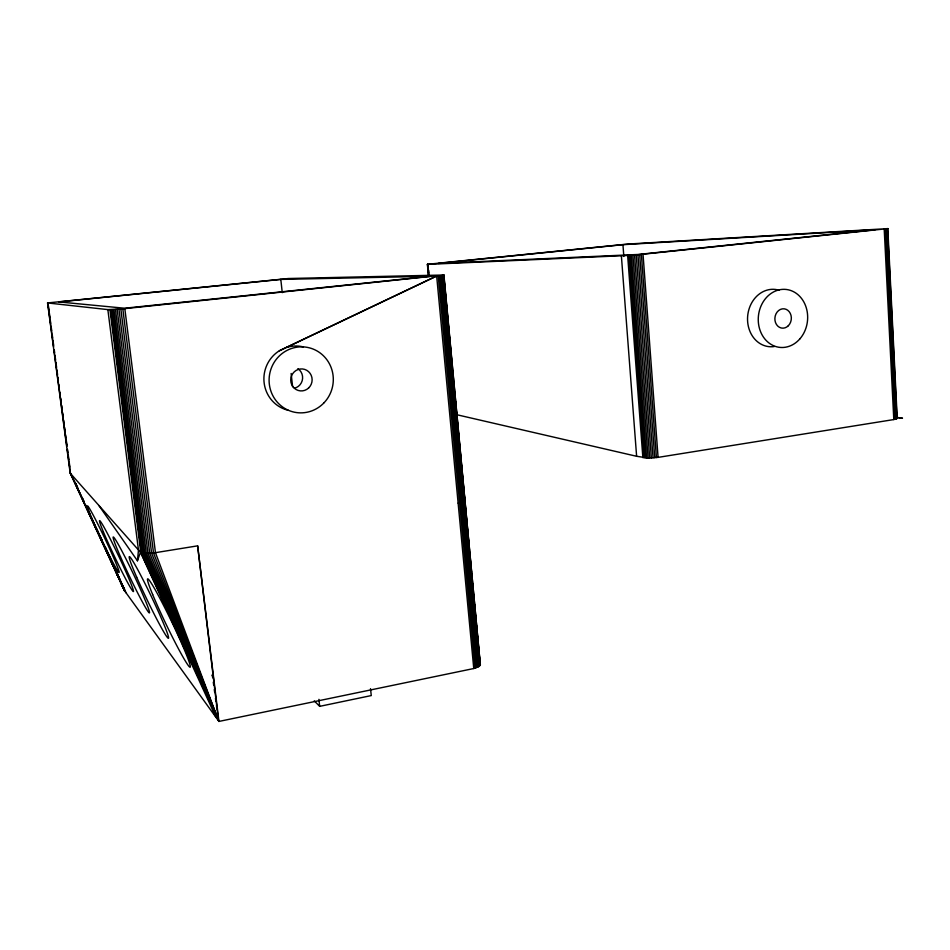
<?xml version="1.0" encoding="UTF-8"?>
<svg xmlns="http://www.w3.org/2000/svg" width="950" height="950" viewBox="0 0 950 950"><rect width="100%" height="100%" fill="white"/><g stroke="black" fill="none" stroke-linecap="round" stroke-linejoin="round"><path stroke-width="1.43" d="M98.895 505.519L137.441 560.785L138.474 550.109L107.849 309.605L47.5 302.943L288.373 278.516L443.971 275.013L124.818 308.631L107.849 309.605M47.571 302.931L70.181 473.147L124.628 590.841L218.939 721.43L473.765 668.527L478.646 666.627L480.344 665L443.911 274.978M137.441 560.785L140.481 552.247L70.181 473.147L70.241 469.894M455.858 414.509L636.619 456.285L648.102 458.019L658.077 457.378L893.796 419.567L897.227 418.356L896.301 417.478M288.277 410.293A32.573 31.659 -78.9 0 1 264.266 383.848A32.573 31.659 -78.9 0 1 279.336 350.787L436.656 276.022L473.765 668.527M279.336 350.787L436.656 276.022M427.429 264.397L632.926 255.253L887.918 228.606L627.748 244.067L429.863 264.064L427.381 264.361L428.545 276.129M458.149 503.144L464.942 500.686L464.134 493.858M314.236 700.863L319.675 706.349L371.26 695.578L370.524 688.667M112.623 309.7L143.509 553.256L218.939 721.43L197.636 545.846L153.52 552.983L144.827 553.363L140.481 552.247L215.982 717.345M280.808 279.419L58.805 301.922L124.652 308.228L430.219 276.296L280.808 279.419L282.257 292.647M622.939 244.684L438.176 263.411L638.317 254.458L875.164 229.722L622.939 244.684L623.829 256.452M896.954 417.489L902.5 418.178L896.669 417.418M70.811 473.86L126.077 592.847M74.931 482.208L84.134 502.324M85.357 505.008L124.628 590.841L124.248 587.931M212.206 675.331L213.441 678.027M75.834 483.443L77.663 487.469M82.543 498.204L84.372 502.241M85.595 504.925L89.858 514.318M91.081 517.002L124.628 590.841L115.936 570.344M96.781 529.019L102.232 541.12M103.443 543.804L124.628 590.841L115.924 570.594M100.629 537.023L102.422 541.061M105.426 547.794L112.623 563.932M113.822 566.628L124.628 590.841L70.395 472.946L67.272 449.492M105.616 547.746L107.991 553.126M109.179 555.821L112.741 563.908M212.301 674.797L212.693 677.73M213.299 682.136L213.691 685.081M214.284 689.486L214.688 692.431M215.472 698.309L215.876 701.242M216.469 705.648L216.861 708.593M217.657 714.471L218.453 720.349L197.636 545.846M48.391 305.793L48.973 310.187M49.364 313.12L49.946 317.514M50.338 320.447L50.73 323.368M51.312 327.774L51.704 330.695M52.286 335.101L52.678 338.022M53.069 340.955L53.651 345.349M54.245 349.742L54.625 352.676M55.017 355.609L55.611 360.003M55.991 362.936L56.584 367.329M56.976 370.262L57.558 374.656M57.95 377.589L58.342 380.511M58.924 384.916L59.316 387.838M59.897 392.243L60.289 395.164M60.681 398.098L61.263 402.491M61.655 405.424L62.237 409.818M62.629 412.751L63.223 417.145M63.603 420.078L64.196 424.472M64.588 427.405L65.17 431.799M65.562 434.732L65.954 437.665M66.334 440.586L66.927 444.98M67.509 449.386L67.901 452.307M68.293 455.24L68.875 459.634M69.267 462.567L69.849 466.961M47.738 302.896L53.604 346.881M53.996 349.802L66.88 446.559M120.84 309.023L151.608 553.173L218.215 719.815L140.838 552.615L109.974 309.807M118.94 309.189L149.744 553.304L218.215 719.815L141.491 552.888L110.616 309.795M117.135 309.356L147.974 553.387L218.215 719.815L155.479 552.758L124.818 308.631M115.461 309.486L146.324 553.399L218.215 719.815L153.52 552.983L122.811 308.833M113.952 309.605L144.827 553.363L218.215 719.815L142.393 553.102L111.506 309.759M318.903 699.354L319.675 706.349M291.139 373.492L292.6 386.721M442.747 275.274L479.418 666.092M441.892 275.393L478.646 666.627M440.848 275.536L477.66 667.149M439.601 275.69L476.496 667.636M438.199 275.856L475.178 668.099M428.616 270.121L428.889 273.054M427.761 264.302L428.034 267.235M428.319 270.168L428.878 276.022M427.536 264.337L428.652 276.058M443.793 275.084L480.344 665M444.161 280.832L444.719 286.71M445.134 291.116L445.823 298.454M446.096 301.399L446.642 307.277M446.916 310.211L447.604 317.561M447.889 320.494L448.578 327.845M448.851 330.778L449.54 338.129M449.813 341.062L450.502 348.412M450.775 351.346L451.464 358.696M451.737 361.629L452.295 367.508M452.699 371.913L453.387 379.264M453.673 382.197L454.361 389.548M454.634 392.481L455.181 398.359M455.454 401.304L456.142 408.642M456.428 411.588L457.116 418.926M457.389 421.871L458.078 429.21M458.351 432.155L459.04 439.494M459.313 442.439L460.002 449.777M460.275 452.723L460.833 458.589M461.249 463.006L461.938 470.345M462.211 473.29L462.899 480.629M463.173 483.574L463.719 489.452M464.966 502.681L465.654 510.055M465.928 513.012L466.628 520.386M466.901 523.331L467.59 530.706M467.863 533.663L468.564 541.037M468.837 543.982L469.383 549.884M469.799 554.313L470.499 561.688M470.772 564.644L471.461 572.019M471.734 574.964L472.293 580.866M472.566 583.822L473.254 591.197M473.539 594.142L474.228 601.516M474.501 604.473L475.19 611.847M475.475 614.793L476.164 622.179M476.437 625.124L477.126 632.498M477.411 635.455L477.957 641.345M478.372 645.774L478.931 651.676M479.346 656.106L479.892 662.008M443.389 275.168L479.988 665.546M627.653 255.621L642.877 457.686M621.383 255.906L636.619 456.285M643.031 254.339L658.077 457.378M641.381 254.505L656.414 457.556M639.682 254.659L654.74 457.722M637.949 254.826L653.042 457.853M636.227 254.98L651.356 457.947M634.541 255.123L649.693 457.995M632.926 255.253L648.102 458.019M631.394 255.372L646.594 457.995M629.992 255.467L645.204 457.924M628.734 255.562L643.969 457.829M884.212 229.128L893.796 419.567M887.799 228.582L897.227 418.356M887.502 228.713L896.931 418.594M886.967 228.796L896.42 418.843M886.231 228.891L895.707 419.093M885.305 228.998L894.805 419.33M774.274 346.536A28.785 24.427 -83.8 0 1 747.65 316.231A28.785 24.427 -83.8 0 1 778.976 290.213M297.861 368.683A10.759 10.462 -79 0 1 294.393 388.229M286.983 347.32A32.573 31.659 -78.9 0 1 303.418 346.928M124.628 590.841L113.929 566.592L124.628 590.841M799.936 338.806A29.141 24.653 -83.7 0 0 790.008 290.249A29.141 24.653 -83.7 0 0 758.919 326.194A29.141 24.653 -83.7 0 0 799.936 338.806M788.369 325.707A9.714 8.217 -83.7 0 0 785.971 309.261A9.714 8.217 -83.7 0 0 774.986 320.447A9.714 8.217 -83.7 0 0 788.369 325.707M308.596 388.016A11.02 10.688 -78.8 0 0 304.748 369.419A11.02 10.688 -78.8 0 0 290.961 382.316A11.02 10.688 -78.8 0 0 308.596 388.016M324.164 402.646A33.048 32.062 -78.8 0 0 309.154 347.771A33.048 32.062 -78.8 0 0 270.287 389.132A33.048 32.062 -78.8 0 0 324.164 402.646M120.472 556.747A42.049 2.268 64.5 0 0 149.435 612.893A42.049 2.268 64.5 0 0 124.07 555.168A42.049 2.268 64.5 0 0 120.472 556.747M103.396 531.917A39.294 1.971 64.5 0 0 132.382 590.591A39.294 1.971 64.5 0 0 113.478 545.383A39.294 1.971 64.5 0 0 103.396 531.917M91.378 517.109A36.884 1.734 64.6 0 0 118.429 571.947A36.884 1.734 64.6 0 0 100.261 528.972A36.884 1.734 64.6 0 0 91.378 517.109M136.705 577.232A45.244 2.624 64.4 0 0 168.352 638.293A45.244 2.624 64.4 0 0 141.574 576.876A45.244 2.624 64.4 0 0 136.705 577.232M152.653 594.546A48.984 3.064 64.3 0 0 189.014 666.401A48.984 3.064 64.3 0 0 164.742 607.703A48.984 3.064 64.3 0 0 152.653 594.546"/></g></svg>
